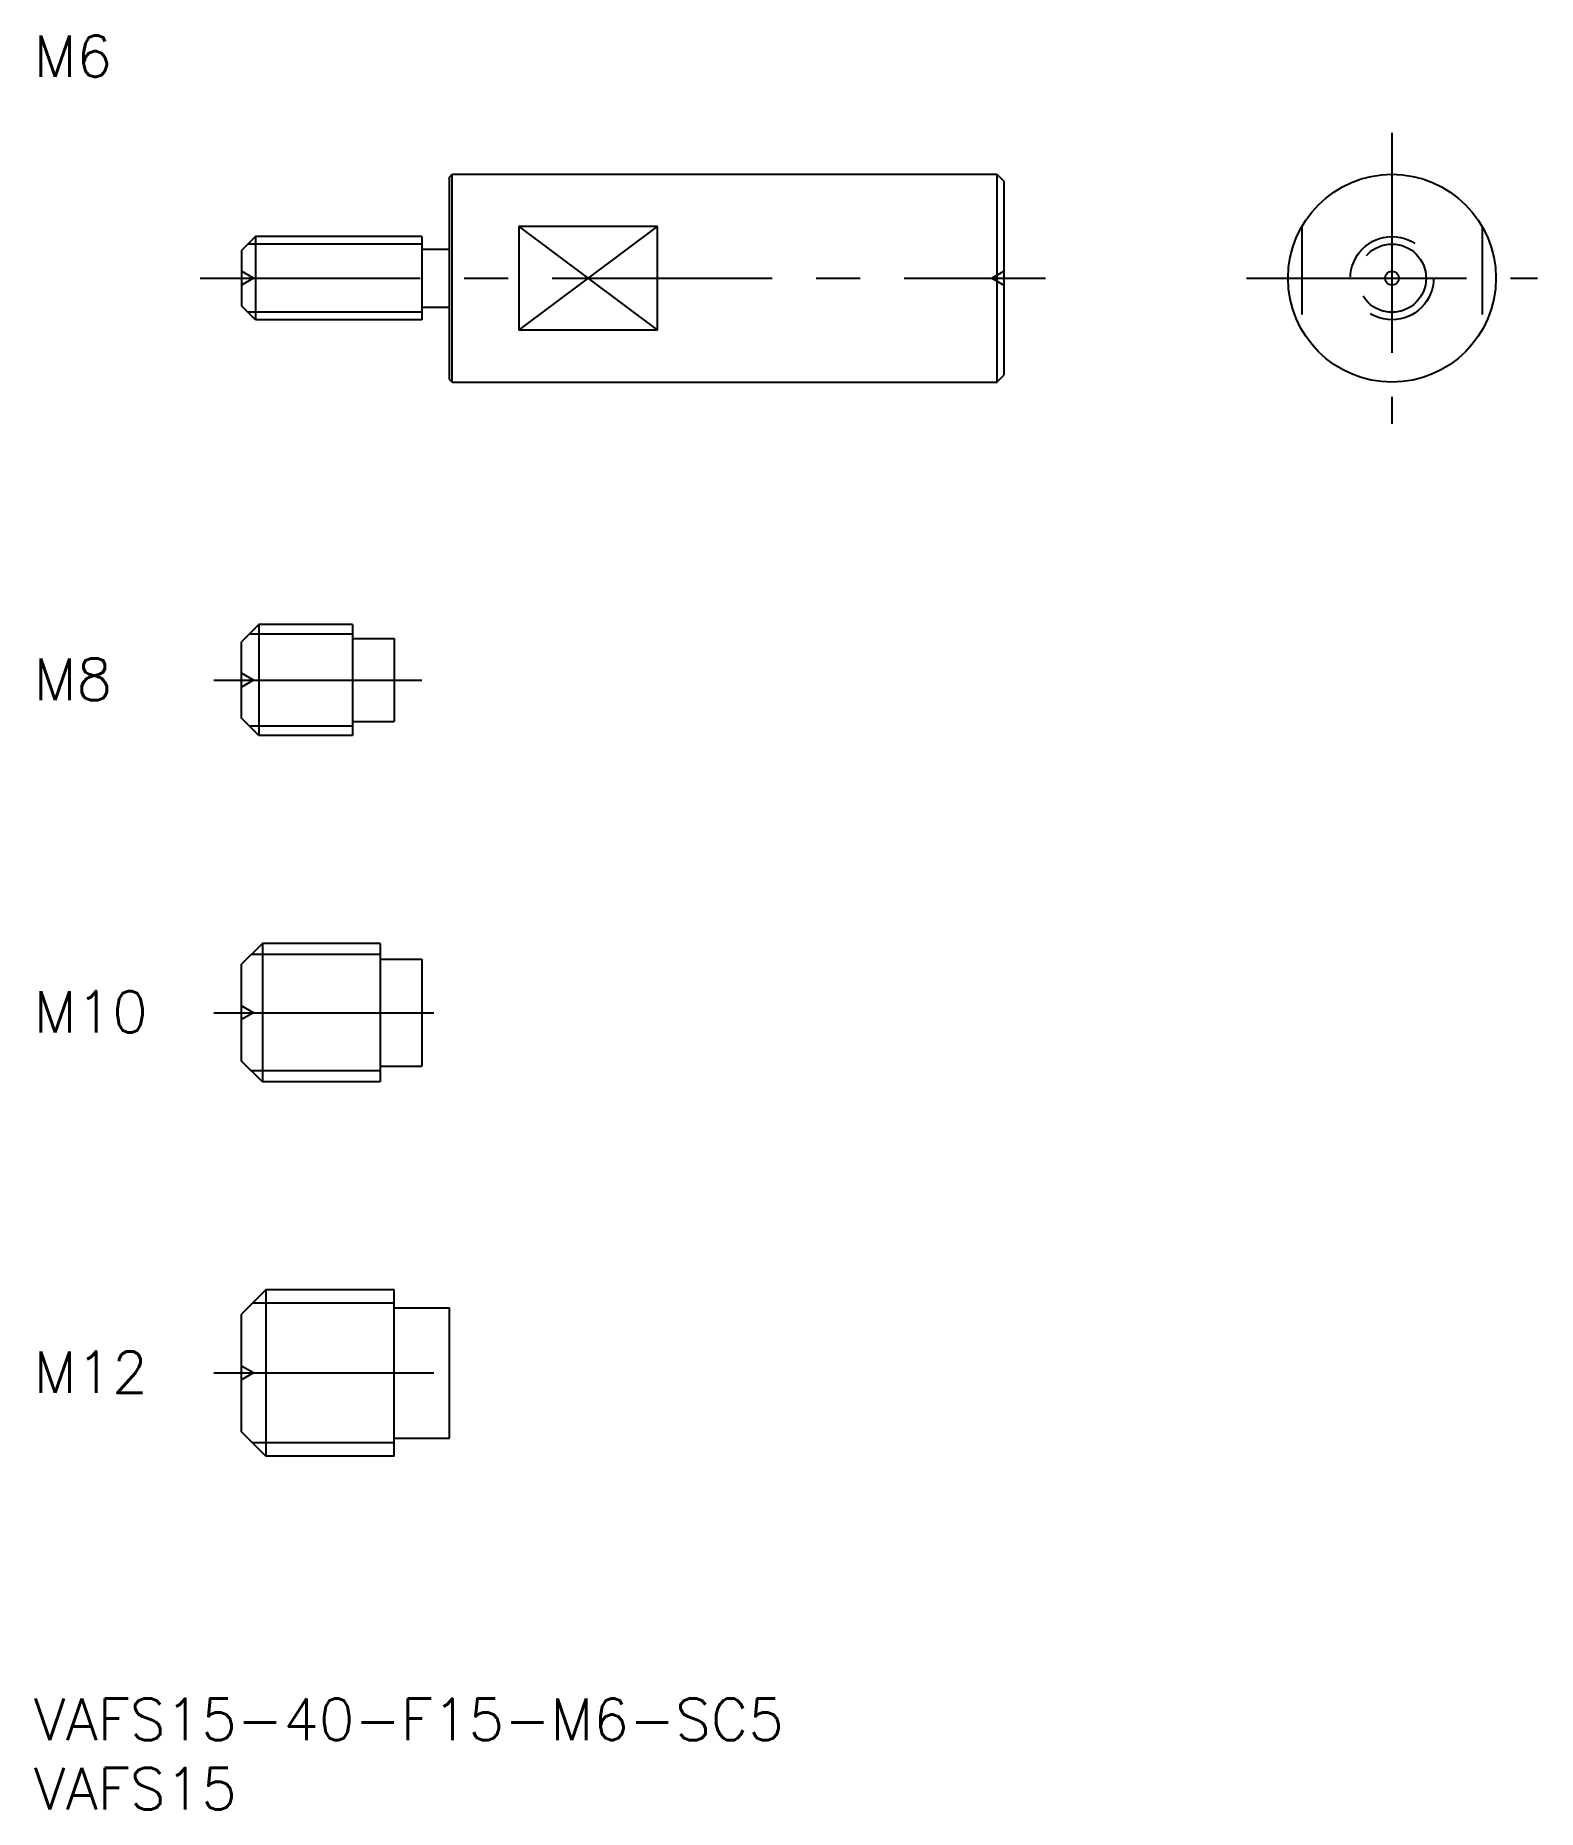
# Model space of a CAD drawing. Extents: x 0 to 108, y -8 to 120.
import ezdxf

# ---------------------------------------------------------------- set-up
doc = ezdxf.new("R2010")
doc.units = 0
doc.header["$LTSCALE"] = 0.5
doc.linetypes.add('CENTER', pattern=[50.8, 31.75, -6.35, 6.35, -6.35])
doc.linetypes.add('DASHED', pattern=[19.05, 12.7, -6.35])
for name, color, linetype in [('MSM_CENTER', 1, 'CENTER'), ('MSM_CONTINUOUS', 7, 'CONTINUOUS'), ('MSM_DASHED', 4, 'DASHED'), ('MSM_NARROW', 5, 'CONTINUOUS'), ('MSM_PART_NUMBER', 7, 'CONTINUOUS')]:
    doc.layers.add(name, color=color, linetype=linetype)
doc.styles.get("Standard").update_dxf_attribs({"font": 'txt.shx', "height": 1, "bigfont": 'bigfont.shx'})

# ---------------------------------------------------------------- blocks, each defined once
blk = doc.blocks.new('*U10')
at = {"layer": 'MSM_PART_NUMBER'}
blk.add_text('VAFS15-40-F15-M6-SC5', height=3, dxfattribs=at).set_placement((0, -3))
blk = doc.blocks.new('*U11')
at = {"layer": 'MSM_PART_NUMBER'}
blk.add_text('VAFS15', height=3, dxfattribs=at).set_placement((0, -8))
blk = doc.blocks.new('*U12')
at = {"layer": 'MSM_PART_NUMBER'}
blk.add_text('M12', height=3, dxfattribs=at).set_placement((0, 22.06))
blk = doc.blocks.new('*U13')
at = {"layer": 'MSM_PART_NUMBER'}
blk.add_text('M10', height=3, dxfattribs=at).set_placement((0, 48.06))
blk = doc.blocks.new('*U14')
at = {"layer": 'MSM_PART_NUMBER'}
blk.add_text('M8', height=3, dxfattribs=at).set_placement((0, 72.06))
blk = doc.blocks.new('*U15')
at = {"layer": 'MSM_PART_NUMBER'}
blk.add_text('M6', height=3, dxfattribs=at).set_placement((0, 117.02))

msp = doc.modelspace()

# ---------------------------------------------------------------- linework, layer by layer
at = {"layer": 'MSM_CENTER'}
for p, q in [((98, 113), (98, 92)), ((12, 102.5), (73, 102.5)), ((87.5, 102.5), (108.5, 102.5)), ((13, 73.5), (28, 73.5)), ((13, 49.5), (30, 49.5)), ((13, 23.5), (32, 23.5))]:
    msp.add_line(p, q, dxfattribs=at)
at = {"layer": 'MSM_CONTINUOUS'}
for p, q in [((30, 109.8), (30.2, 110)), ((30, 95.2), (30, 109.8)), ((30.2, 110), (69.5, 110)), ((30.2, 95), (30.2, 110)), ((69.5, 110), (69.5, 95)), ((69.5, 110), (70, 109.5)), ((70, 109.5), (70, 95.5)), ((16, 105.5), (15, 104.5)), ((28, 105.5), (16, 105.5)), ((16, 105.5), (16, 99.5)), ((28, 105.5), (28, 99.5)), ((45, 106.24), (35, 106.24)), ((35, 106.24), (35, 98.76)), ((45, 98.76), (45, 106.24)), ((15, 104.5), (15, 100.5)), ((28, 104.6), (30, 104.6)), ((16, 99.5), (15, 100.5)), ((28, 100.4), (30, 100.4)), ((28, 99.5), (16, 99.5)), ((45, 98.76), (35, 98.76)), ((30, 95.2), (30.2, 95)), ((30.2, 95), (69.5, 95)), ((69.5, 95), (70, 95.5)), ((16.25, 77.5), (15, 76.25)), ((23, 77.5), (16.25, 77.5)), ((16.25, 77.5), (16.25, 69.5)), ((23, 77.5), (23, 69.5)), ((15, 70.75), (15, 76.25)), ((23, 76.5), (26, 76.5)), ((26, 76.5), (26, 70.5)), ((16.25, 69.5), (15, 70.75)), ((23, 70.5), (26, 70.5)), ((23, 69.5), (16.25, 69.5)), ((16.5, 54.5), (15, 53)), ((25, 54.5), (16.5, 54.5)), ((16.5, 54.5), (16.5, 44.5)), ((25, 54.5), (25, 44.5)), ((15, 46), (15, 53)), ((25, 53.35), (28, 53.35)), ((28, 53.35), (28, 45.65)), ((16.5, 44.5), (15, 46)), ((25, 45.65), (28, 45.65)), ((25, 44.5), (16.5, 44.5)), ((16.75, 29.5), (15, 27.75)), ((26, 29.5), (16.75, 29.5)), ((16.75, 29.5), (16.75, 17.5)), ((26, 17.5), (26, 29.5)), ((26, 28.2), (30, 28.2)), ((30, 18.8), (30, 28.2)), ((15, 19.25), (15, 27.75)), ((16.75, 17.5), (15, 19.25)), ((26, 18.8), (30, 18.8)), ((26, 17.5), (16.75, 17.5))]:
    msp.add_line(p, q, dxfattribs=at)
for radius in [7.5, 0.5]:
    msp.add_circle((98, 102.5), radius, dxfattribs=at)
at = {"layer": 'MSM_DASHED'}
for p, q in [((91.5, 106.24), (91.5, 98.76)), ((104.5, 106.24), (104.5, 98.76)), ((15.87, 102.5), (15, 103)), ((15.87, 102.5), (15, 102)), ((69.13, 102.5), (70, 103)), ((69.13, 102.5), (70, 102)), ((15.87, 73.5), (15, 74)), ((15.87, 73.5), (15, 73)), ((15.87, 49.5), (15, 50)), ((15.87, 49.5), (15, 49)), ((15.87, 23.5), (15, 24)), ((15.87, 23.5), (15, 23))]:
    msp.add_line(p, q, dxfattribs=at)
for radius in [3, 2.46]:
    msp.add_circle((98, 102.5), radius, dxfattribs=at)
at = {"layer": 'MSM_NARROW'}
for p, q in [((35, 98.76), (45, 106.24)), ((35, 106.24), (45, 98.76)), ((28, 104.96), (15.46, 104.96)), ((28, 100.04), (15.46, 100.04)), ((23, 76.82), (15.57, 76.82)), ((23, 70.18), (15.57, 70.18)), ((25, 53.69), (15.69, 53.69)), ((25, 45.31), (15.69, 45.31)), ((26, 28.55), (15.8, 28.55)), ((26, 18.45), (15.8, 18.45))]:
    msp.add_line(p, q, dxfattribs=at)

# ---------------------------------------------------------------- block references
at = {"layer": 'MSM_CONTINUOUS'}
for name in ['*U15', '*U14', '*U13', '*U12', '*U10', '*U11']:
    msp.add_blockref(name, (0, 0), dxfattribs=at)

doc.saveas('drawing.dxf')
